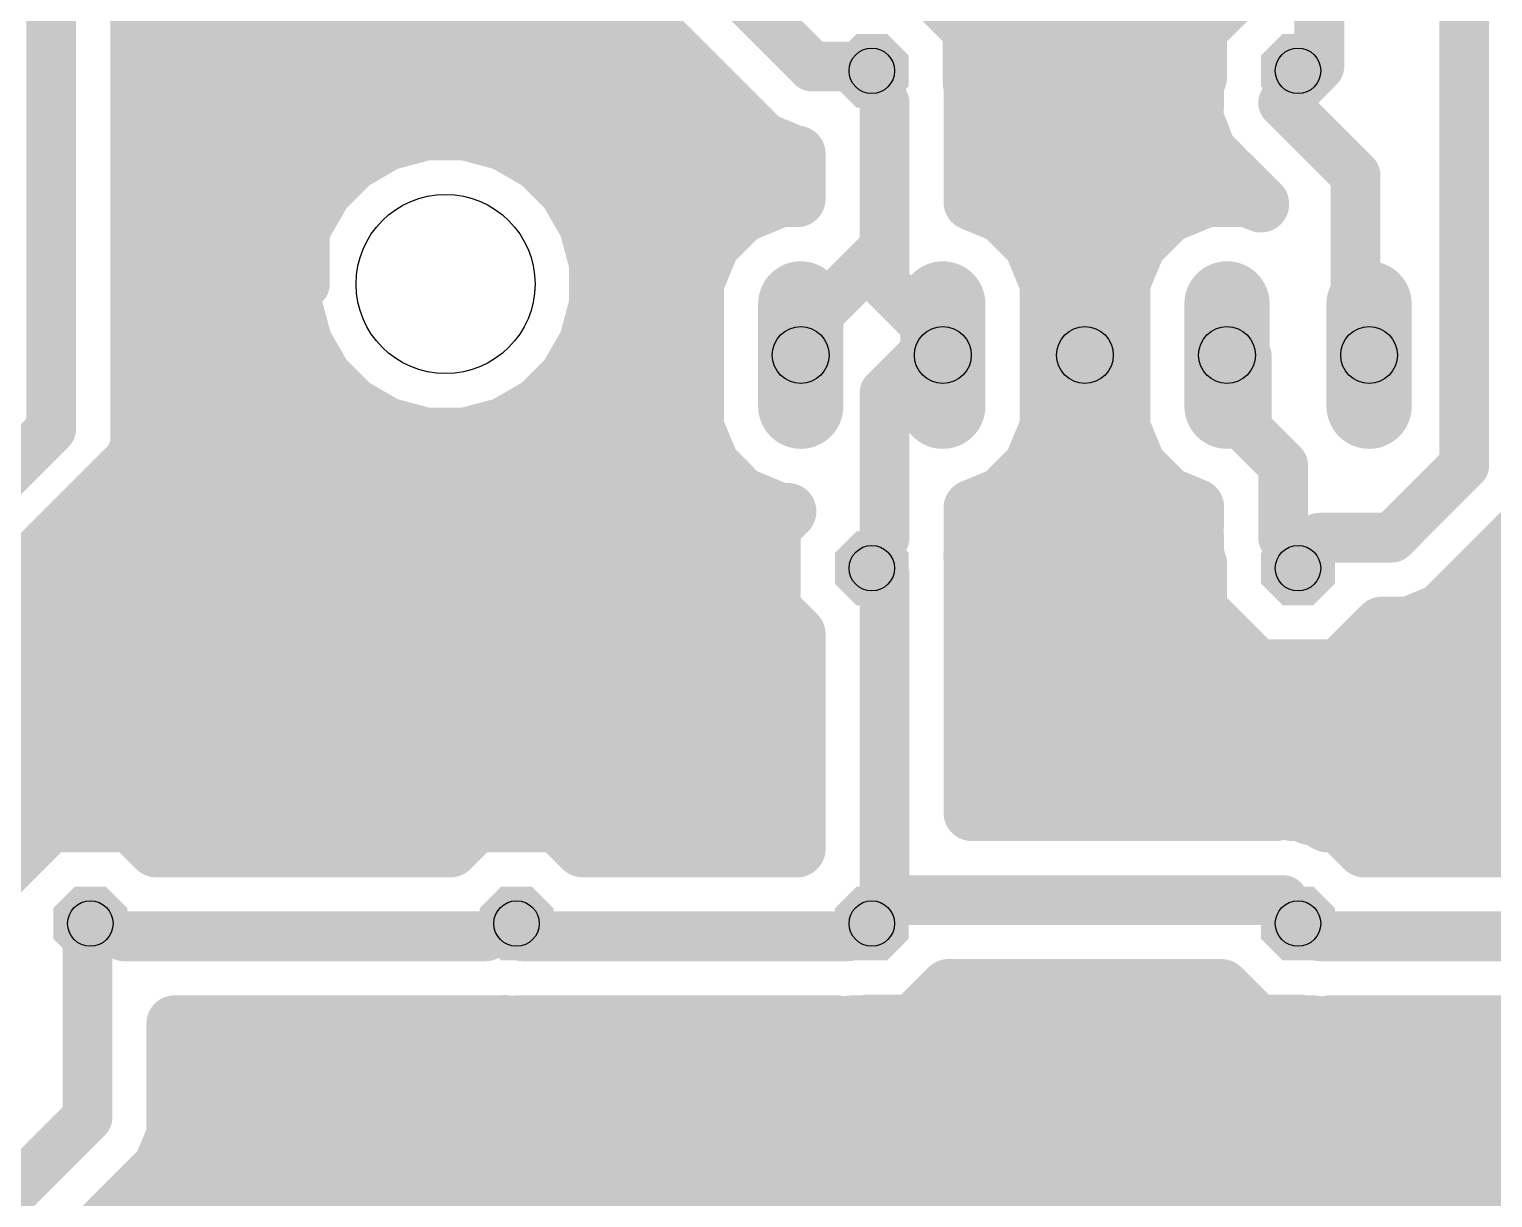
# Model space of a CAD drawing. Extents: x 0 to 108, y 0 to 85.
# Drawn here: x 61.14 to 87.3, y 48.44 to 69.32 of the extents above; entities that cross this region are included whole.
import ezdxf

# ---------------------------------------------------------------- set-up
doc = ezdxf.new("R2010")
doc.units = 0
for name, color, linetype in [('16', 174, 'CONTINUOUS'), ('17', 94, 'CONTINUOUS'), ('20', 178, 'CONTINUOUS'), ('44', 250, 'CONTINUOUS')]:
    doc.layers.add(name, color=color, linetype=linetype)

# ---------------------------------------------------------------- blocks, each defined once
blk = doc.blocks.new('OCTAGONP')
at = {"const_width": 0.5}
blk.add_lwpolyline([(-0.25, -0.1036), (-0.25, 0.1036), (-0.1036, 0.25), (0.1036, 0.25), (0.25, 0.1036), (0.25, -0.1036), (0.1036, -0.25), (-0.1036, -0.25), (-0.25, -0.1036), (-0.25, 0.1036)], dxfattribs=at)
blk = doc.blocks.new('LONGP120')
at = {"const_width": 1}
blk.add_lwpolyline([(-0.6, 0), (0.6, 0)], dxfattribs=at)
at = {"const_width": 0.5}
for points in [[(-0.6, 0.25, 1), (-0.6, -0.25)], [(0.6, -0.25, 1), (0.6, 0.25)]]:
    blk.add_lwpolyline(points, format="xyb", dxfattribs=at)

msp = doc.modelspace()

# ---------------------------------------------------------------- linework, layer by layer
at = {"layer": '16'}
for points, const_width in [([(66.0654, 73.1901), (66.0654, 64.77)], 0.889), ([(84.201, 73.1901), (84.201, 68.6562)], 0.889), ([(86.7918, 73.1901), (86.7918, 61.5315)], 0.889), ([(75.1332, 68.6562), (71.8947, 71.8947)], 0.889), ([(70.5704, 71.0098), (73.8089, 67.7713)], 1.016), ([(80.3148, 70.5993), (80.3148, 64.1223)], 0.889), ([(63.0936, 61.8685), (63.0936, 70.2623)], 1.016), ([(77.978, 69.3165), (76.9365, 70.358)], 1.016), ([(61.5315, 62.1792), (61.5315, 69.9516)], 0.889), ([(82.6389, 69.9134), (82.042, 69.3165)], 1.016), ([(63.0936, 69.088), (72.4923, 69.088)], 1.016), ([(77.978, 68.3499), (77.978, 69.3165)], 1.016), ([(77.978, 69.088), (82.042, 69.088)], 1.016), ([(82.042, 69.3165), (82.042, 68.4639)], 1.016), ([(75.7809, 68.6562), (75.1332, 68.6562)], 0.889), ([(75.7809, 68.6562), (76.2, 68.58)], 0.889), ([(84.201, 68.6562), (83.82, 68.58)], 0.889), ([(76.4286, 68.0085), (76.2, 68.58)], 0.889), ([(77.9907, 68.3192), (77.978, 68.3499)], 1.016), ([(77.9907, 68.3093), (77.9907, 68.3192)], 1.016), ([(77.9944, 68.3002), (77.9907, 68.3093)], 1.016), ([(77.9907, 67.9989), (77.9944, 68.3002)], 1.016), ([(82.0048, 68.352), (81.9912, 68.3192)], 1.016), ([(81.9912, 68.3192), (81.9912, 68.0428)], 1.016), ([(82.0064, 68.3875), (82.0048, 68.352)], 1.016), ([(82.042, 68.4639), (82.0064, 68.3875)], 1.016), ([(83.5533, 68.0085), (83.82, 68.58)], 0.889), ([(63.0936, 68.072), (73.5083, 68.072)], 1.016), ([(77.9916, 68.072), (81.9912, 68.072)], 1.016), ([(81.9912, 68.0428), (81.9791, 67.7667)], 1.016), ([(76.4286, 65.4177), (76.4286, 68.0085)], 0.889), ([(77.9907, 66.2332), (77.9907, 67.9989)], 1.016), ([(83.5533, 68.0085), (84.8487, 66.7131)], 0.889), ([(73.8089, 67.7713), (74.2483, 67.3319)], 1.016), ([(81.9791, 67.7667), (81.9912, 67.7333)], 1.016), ([(81.9912, 67.7333), (81.9912, 67.6978)], 1.016), ([(81.9912, 67.6978), (82.097, 67.4424)], 1.016), ([(67.531, 67.3024), (66.9114, 66.9446)], 1.016), ([(68.2222, 67.4876), (67.531, 67.3024)], 1.016), ([(68.9378, 67.4876), (68.2222, 67.4876)], 1.016), ([(69.629, 67.3024), (68.9378, 67.4876)], 1.016), ([(70.2486, 66.9446), (69.629, 67.3024)], 1.016), ([(74.2483, 67.3319), (74.8225, 67.0941)], 1.016), ([(82.097, 67.4424), (82.1914, 67.1826)], 1.016), ([(63.0936, 67.056), (67.1043, 67.056)], 1.016), ([(70.0557, 67.056), (74.8665, 67.056)], 1.016), ([(74.8225, 67.0941), (74.8665, 67.0941)], 1.016), ([(74.8665, 67.0941), (74.8665, 66.294)], 1.016), ([(77.9907, 67.056), (82.2967, 67.056)], 1.016), ([(82.1914, 67.1826), (82.2154, 67.1565)], 1.016), ([(82.2154, 67.1565), (82.229, 67.1236)], 1.016), ([(82.229, 67.1236), (82.4245, 66.9282)], 1.016), ([(66.9114, 66.9446), (66.4054, 66.4386)], 1.016), ([(70.7546, 66.4386), (70.2486, 66.9446)], 1.016), ([(82.4245, 66.9282), (82.6111, 66.7244)], 1.016), ([(82.6111, 66.7244), (82.6433, 66.7093)], 1.016), ([(82.6433, 66.7093), (83.154, 66.1987)], 1.016), ([(84.8487, 66.7131), (84.8487, 64.1223)], 0.889), ([(66.4054, 66.4386), (66.0476, 65.819)], 1.016), ([(71.1124, 65.819), (70.7546, 66.4386)], 1.016), ([(74.5561, 66.294), (73.8653, 66.0078)], 1.016), ([(74.8665, 66.294), (74.5561, 66.294)], 1.016), ([(78.5347, 66.0078), (77.9907, 66.2332)], 1.016), ([(82.1761, 66.294), (81.4853, 66.0078)], 1.016), ([(82.9239, 66.294), (82.1761, 66.294)], 1.016), ([(83.154, 66.1987), (82.9239, 66.294)], 1.016), ([(63.0936, 66.04), (66.1752, 66.04)], 1.016), ([(70.9848, 66.04), (73.9429, 66.04)], 1.016), ([(73.8653, 66.0078), (73.3366, 65.4791)], 1.016), ([(78.4571, 66.04), (81.5629, 66.04)], 1.016), ([(79.0634, 65.4791), (78.5347, 66.0078)], 1.016), ([(81.4853, 66.0078), (80.9566, 65.4791)], 1.016), ([(66.0476, 65.819), (65.8624, 65.1278)], 1.016), ([(71.2976, 65.1278), (71.1124, 65.819)], 1.016), ([(73.3366, 65.4791), (73.0504, 64.7883)], 1.016), ([(79.3496, 64.7883), (79.0634, 65.4791)], 1.016), ([(80.9566, 65.4791), (80.6704, 64.7883)], 1.016), ([(76.4286, 65.4177), (75.1332, 64.1223)], 0.889), ([(76.4286, 64.77), (76.4286, 65.4177)], 0.889), ([(63.0936, 65.024), (65.8624, 65.024)], 1.016), ([(65.8624, 65.1278), (65.8624, 64.4122)], 1.016), ([(71.2976, 64.4122), (71.2976, 65.1278)], 1.016), ([(71.2976, 65.024), (73.148, 65.024)], 1.016), ([(79.252, 65.024), (80.768, 65.024)], 1.016), ([(66.0654, 64.77), (60.2361, 58.9407)], 0.889), ([(73.0504, 64.7883), (73.0504, 62.2117)], 1.016), ([(77.0763, 64.1223), (76.4286, 64.77)], 0.889), ([(79.3496, 62.2117), (79.3496, 64.7883)], 1.016), ([(80.6704, 64.7883), (80.6704, 62.2117)], 1.016), ([(65.8624, 64.4122), (66.0476, 63.721)], 1.016), ([(71.1124, 63.721), (71.2976, 64.4122)], 1.016), ([(63.0936, 64.008), (65.9707, 64.008)], 1.016), ([(71.1893, 64.008), (73.0504, 64.008)], 1.016), ([(75.1332, 64.1223), (74.93, 63.5)], 0.889), ([(77.0763, 64.1223), (77.47, 63.5)], 0.889), ([(79.3496, 64.008), (80.6704, 64.008)], 1.016), ([(80.3148, 64.1223), (80.01, 63.5)], 0.889), ([(84.8487, 64.1223), (85.09, 63.5)], 0.889), ([(66.0476, 63.721), (66.4054, 63.1014)], 1.016), ([(70.7546, 63.1014), (71.1124, 63.721)], 1.016), ([(77.0763, 63.4746), (76.4286, 62.8269)], 0.889), ([(77.0763, 63.4746), (77.47, 63.5)], 0.889), ([(82.9056, 63.4746), (82.55, 63.5)], 0.889), ([(82.9056, 63.4746), (82.9056, 62.1792)], 0.889), ([(66.4054, 63.1014), (66.9114, 62.5954)], 1.016), ([(70.2486, 62.5954), (70.7546, 63.1014)], 1.016), ([(63.0936, 62.992), (66.5147, 62.992)], 1.016), ([(70.6453, 62.992), (73.0504, 62.992)], 1.016), ([(79.3496, 62.992), (80.6704, 62.992)], 1.016), ([(66.9114, 62.5954), (67.531, 62.2376)], 1.016), ([(69.629, 62.2376), (70.2486, 62.5954)], 1.016), ([(76.4286, 62.8269), (76.4286, 60.2361)], 0.889), ([(57.6453, 58.293), (61.5315, 62.1792)], 0.889), ([(67.531, 62.2376), (68.2222, 62.0524)], 1.016), ([(68.2222, 62.0524), (68.9378, 62.0524)], 1.016), ([(68.9378, 62.0524), (69.629, 62.2376)], 1.016), ([(73.0504, 62.2117), (73.3366, 61.5209)], 1.016), ([(79.0634, 61.5209), (79.3496, 62.2117)], 1.016), ([(80.6704, 62.2117), (80.9566, 61.5209)], 1.016), ([(82.9056, 62.1792), (83.5533, 61.5315)], 0.889), ([(62.8558, 61.2943), (63.0936, 61.8685)], 1.016), ([(63.0936, 61.976), (73.148, 61.976)], 1.016), ([(79.252, 61.976), (80.768, 61.976)], 1.016), ([(73.3366, 61.5209), (73.8653, 60.9922)], 1.016), ([(78.5347, 60.9922), (79.0634, 61.5209)], 1.016), ([(80.9566, 61.5209), (81.4853, 60.9922)], 1.016), ([(59.2074, 57.646), (62.8558, 61.2943)], 1.016), ([(83.5533, 61.5315), (83.5533, 60.2361)], 0.889), ([(86.7918, 61.5315), (85.4964, 60.2361)], 0.889), ([(73.8653, 60.9922), (74.5561, 60.706)], 1.016), ([(77.9907, 60.7668), (78.5347, 60.9922)], 1.016), ([(81.4853, 60.9922), (81.9912, 60.7826)], 1.016), ([(62.5214, 60.96), (73.9429, 60.96)], 1.016), ([(77.9907, 60.5438), (77.9907, 60.7668)], 1.016), ([(78.4571, 60.96), (81.5629, 60.96)], 1.016), ([(81.9912, 60.7826), (81.9912, 60.4971)], 1.016), ([(74.7015, 60.706), (74.422, 60.4265)], 1.016), ([(74.5561, 60.706), (74.7015, 60.706)], 1.016), ([(77.9918, 60.541), (77.9907, 60.5438)], 1.016), ([(77.9907, 60.2332), (77.9918, 60.541)], 1.016), ([(81.9912, 60.4971), (81.975, 60.4501)], 1.016), ([(81.975, 60.4501), (81.9912, 60.188)], 1.016), ([(87.6767, 60.2072), (88.1161, 60.6466)], 1.016), ([(74.422, 60.4265), (74.422, 58.9535)], 1.016), ([(77.9907, 59.9254), (77.9907, 60.2332)], 1.016), ([(81.9912, 60.188), (81.9912, 59.9254)], 1.016), ([(86.3813, 58.9118), (87.6767, 60.2072)], 1.016), ([(61.5054, 59.944), (74.422, 59.944)], 1.016), ([(76.4286, 60.2361), (76.2, 59.69)], 0.889), ([(77.9907, 59.944), (81.9912, 59.944)], 1.016), ([(83.5533, 60.2361), (83.82, 59.69)], 0.889), ([(84.201, 60.2361), (83.82, 59.69)], 0.889), ([(85.4964, 60.2361), (84.201, 60.2361)], 0.889), ([(87.4134, 59.944), (94.4626, 59.944)], 1.016), ([(77.9859, 59.9108), (77.9895, 59.9195)], 1.016), ([(77.9907, 59.8991), (77.9859, 59.9108)], 1.016), ([(77.9895, 59.9226), (77.9907, 59.9254)], 1.016), ([(77.9895, 59.9195), (77.9895, 59.9226)], 1.016), ([(77.9907, 59.8784), (77.9907, 59.8991)], 1.016), ([(77.9981, 59.8591), (77.9907, 59.8784)], 1.016), ([(77.9907, 59.5685), (77.9981, 59.8591)], 1.016), ([(81.9912, 59.9254), (82.0102, 59.8794)], 1.016), ([(82.0102, 59.8794), (82.0133, 59.8298)], 1.016), ([(82.0133, 59.8298), (82.042, 59.771)], 1.016), ([(82.042, 59.771), (82.042, 58.9535)], 1.016), ([(76.4286, 59.5884), (76.2, 59.69)], 0.889), ([(76.4286, 59.5884), (76.4286, 53.7591)], 0.889), ([(77.9907, 55.3212), (77.9907, 59.5685)], 1.016), ([(60.4894, 58.928), (74.4475, 58.928)], 1.016), ([(74.422, 58.9535), (74.8665, 58.509)], 1.016), ([(77.9907, 58.928), (82.0675, 58.928)], 1.016), ([(82.042, 58.9535), (83.0835, 57.912)], 1.016), ([(85.8071, 58.674), (86.3813, 58.9118)], 1.016), ([(86.3974, 58.928), (94.4626, 58.928)], 1.016), ([(84.5565, 57.912), (85.3185, 58.674)], 1.016), ([(85.3185, 58.674), (85.8071, 58.674)], 1.016), ([(74.8665, 58.509), (74.8665, 54.6735)], 1.016), ([(59.4734, 57.912), (74.8665, 57.912)], 1.016), ([(77.9907, 57.912), (83.0835, 57.912)], 1.016), ([(83.0835, 57.912), (84.5565, 57.912)], 1.016), ([(84.5565, 57.912), (94.4626, 57.912)], 1.016), ([(59.2074, 56.896), (74.8665, 56.896)], 1.016), ([(77.9907, 56.896), (94.4626, 56.896)], 1.016), ([(59.2074, 55.88), (74.8665, 55.88)], 1.016), ([(77.9907, 55.88), (94.8804, 55.88)], 1.016), ([(83.417, 55.3212), (77.9907, 55.3212)], 1.016), ([(83.5888, 55.3514), (83.417, 55.3212)], 1.016), ([(83.7248, 55.3212), (83.5888, 55.3514)], 1.016), ([(83.864, 55.3212), (83.7248, 55.3212)], 1.016), ([(84.0252, 55.2544), (83.864, 55.3212)], 1.016), ([(84.1955, 55.2166), (84.0252, 55.2544)], 1.016), ([(61.4935, 55.118), (60.452, 54.0765)], 1.016), ([(62.9665, 55.118), (61.4935, 55.118)], 1.016), ([(63.411, 54.6735), (62.9665, 55.118)], 1.016), ([(69.1135, 55.118), (68.669, 54.6735)], 1.016), ([(70.5865, 55.118), (69.1135, 55.118)], 1.016), ([(71.031, 54.6735), (70.5865, 55.118)], 1.016), ([(84.3095, 55.1367), (84.1955, 55.2166)], 1.016), ([(84.3546, 55.118), (84.3095, 55.1367)], 1.016), ([(84.5565, 55.118), (84.3546, 55.118)], 1.016), ([(85.001, 54.6735), (84.5565, 55.118)], 1.016), ([(59.2074, 54.864), (61.2395, 54.864)], 1.016), ([(63.2205, 54.864), (68.8595, 54.864)], 1.016), ([(70.8405, 54.864), (74.8665, 54.864)], 1.016), ([(84.8105, 54.864), (90.4495, 54.864)], 1.016), ([(68.669, 54.6735), (63.411, 54.6735)], 1.016), ([(74.8665, 54.6735), (71.031, 54.6735)], 1.016), ([(90.259, 54.6735), (85.001, 54.6735)], 1.016), ([(76.4286, 53.7591), (76.2, 53.34)], 0.889), ([(83.5533, 53.7591), (76.4286, 53.7591)], 0.889), ([(83.5533, 53.7591), (83.82, 53.34)], 0.889), ([(62.1792, 53.1114), (62.23, 53.34)], 0.889), ([(62.8269, 53.1114), (62.23, 53.34)], 0.889), ([(69.3039, 53.1114), (69.85, 53.34)], 0.889), ([(69.9516, 53.1114), (69.85, 53.34)], 0.889), ([(75.7809, 53.1114), (76.2, 53.34)], 0.889), ([(84.201, 53.1114), (83.82, 53.34)], 0.889), ([(62.1792, 49.8729), (62.1792, 53.1114)], 0.889), ([(69.3039, 53.1114), (62.8269, 53.1114)], 0.889), ([(69.9516, 53.1114), (75.7809, 53.1114)], 0.889), ([(91.3257, 53.1114), (84.201, 53.1114)], 0.889), ([(76.9365, 51.562), (77.5715, 52.197)], 1.016), ([(77.5715, 52.197), (82.4485, 52.197)], 1.016), ([(82.4485, 52.197), (83.0835, 51.562)], 1.016), ([(77.1905, 51.816), (82.8295, 51.816)], 1.016), ([(69.6205, 51.5505), (69.6292, 51.5541)], 1.016), ([(69.6292, 51.5541), (69.6409, 51.5493)], 1.016), ([(76.0916, 51.5493), (76.1223, 51.562)], 1.016), ([(76.1223, 51.562), (76.9365, 51.562)], 1.016), ([(83.0835, 51.562), (83.8596, 51.562)], 1.016), ([(83.8596, 51.562), (83.8903, 51.5493)], 1.016), ([(63.7413, 49.5622), (63.7413, 51.5493)], 1.016), ([(63.7413, 51.5493), (68.9962, 51.5493)], 1.016), ([(68.9962, 51.5493), (68.999, 51.5481)], 1.016), ([(68.999, 51.5481), (69.3068, 51.5493)], 1.016), ([(69.3068, 51.5493), (69.6146, 51.5493)], 1.016), ([(69.6146, 51.5493), (69.6174, 51.5505)], 1.016), ([(69.6174, 51.5505), (69.6205, 51.5505)], 1.016), ([(69.6409, 51.5493), (69.6616, 51.5493)], 1.016), ([(69.6616, 51.5493), (69.6808, 51.5419)], 1.016), ([(69.6808, 51.5419), (69.9715, 51.5493)], 1.016), ([(69.9715, 51.5493), (75.5559, 51.5493)], 1.016), ([(75.5559, 51.5493), (75.6382, 51.5251)], 1.016), ([(75.6382, 51.5251), (75.8643, 51.5493)], 1.016), ([(75.8643, 51.5493), (76.0916, 51.5493)], 1.016), ([(83.8903, 51.5493), (84.0854, 51.5493)], 1.016), ([(84.0854, 51.5493), (84.2784, 51.5206)], 1.016), ([(84.2784, 51.5206), (84.3933, 51.5493)], 1.016), ([(84.3933, 51.5493), (91.2703, 51.5493)], 1.016), ([(63.7413, 50.8), (92.0757, 50.8)], 1.016), ([(53.7591, 41.4528), (62.1792, 49.8729)], 0.889), ([(63.7413, 49.784), (93.0021, 49.784)], 1.016), ([(63.5035, 48.988), (63.7413, 49.5622)], 1.016), ([(62.0134, 47.498), (63.5035, 48.988)], 1.016), ([(63.2834, 48.768), (93.0021, 48.768)], 1.016)]:
    msp.add_lwpolyline(points, dxfattribs=dict(at, const_width=const_width))
for points, const_width in [([(63.0936, 69.342, 1), (63.0936, 68.834)], 0.508), ([(72.4923, 68.834, 1), (72.4923, 69.342)], 0.508), ([(78.232, 69.3165, 1), (77.724, 69.3165)], 0.508), ([(77.978, 69.342, 1), (77.978, 68.834)], 0.508), ([(77.7984, 69.1369, 1), (78.1576, 69.4961)], 0.508), ([(82.296, 69.3165, 1), (81.788, 69.3165)], 0.508), ([(81.8624, 69.4961, 1), (82.2216, 69.1369)], 0.508), ([(82.042, 68.834, 1), (82.042, 69.342)], 0.508), ([(75.1332, 68.8785, 1), (75.1332, 68.4339)], 0.4445), ([(75.8207, 68.8749, 1), (75.7411, 68.4375)], 0.4445), ([(75.7809, 68.4339, 1), (75.7809, 68.8785)], 0.4445), ([(84.2446, 68.4383, 1), (84.1574, 68.8741)], 0.4445), ([(74.976, 68.499, 1), (75.2904, 68.8134)], 0.4445), ([(76.4064, 68.6625, 1), (75.9936, 68.4975)], 0.4445), ([(76.1602, 68.3613, 1), (76.2398, 68.7987)], 0.4445), ([(78.2127, 68.4471, 1), (77.7433, 68.2527)], 0.508), ([(78.2447, 68.3192, 1), (77.7367, 68.3192)], 0.508), ([(78.2265, 68.4037, 1), (77.7549, 68.215)], 0.508), ([(78.2483, 68.2971, 1), (77.7404, 68.3032)], 0.508), ([(82.2452, 68.3192, 1), (81.7372, 68.3192)], 0.508), ([(82.2601, 68.3764, 1), (81.7526, 68.3987)], 0.508), ([(82.2395, 68.2548, 1), (81.7701, 68.4492)], 0.508), ([(82.2722, 68.3565, 1), (81.8118, 68.5713)], 0.508), ([(83.7764, 68.7979, 1), (83.8636, 68.3621)], 0.4445), ([(84.0214, 68.486, 1), (83.6186, 68.674)], 0.4445), ([(83.9788, 68.6562, 1), (84.4233, 68.6562)], 0.4445), ([(63.0936, 68.326, 1), (63.0936, 67.818)], 0.508), ([(73.5083, 67.818, 1), (73.5083, 68.326)], 0.508), ([(77.724, 68.3499, 1), (78.232, 68.3499)], 0.508), ([(77.7367, 68.3093, 1), (78.2447, 68.3093)], 0.508), ([(77.9916, 68.326, 1), (77.9916, 67.818)], 0.508), ([(77.756, 68.222, 1), (78.2254, 68.4164)], 0.508), ([(77.7585, 68.2058, 1), (78.2302, 68.3945)], 0.508), ([(81.7565, 68.4164, 1), (82.2259, 68.222)], 0.508), ([(82.245, 68.0316, 1), (81.7374, 68.054)], 0.508), ([(81.751, 68.3632, 1), (82.2585, 68.3409)], 0.508), ([(81.7762, 68.4949, 1), (82.2365, 68.2801)], 0.508), ([(81.788, 68.4639, 1), (82.296, 68.4639)], 0.508), ([(81.9912, 67.818, 1), (81.9912, 68.326)], 0.508), ([(76.6509, 68.0085, 1), (76.2064, 68.0085)], 0.4445), ([(76.2222, 67.926, 1), (76.635, 68.091)], 0.4445), ([(78.2447, 67.9989, 1), (77.7367, 67.9989)], 0.508), ([(81.7372, 68.0428, 1), (82.2452, 68.0428)], 0.508), ([(83.7105, 68.1657, 1), (83.3961, 67.8513)], 0.4445), ([(83.3519, 68.1025, 1), (83.7547, 67.9145)], 0.4445), ([(73.9885, 67.9509, 1), (73.6293, 67.5917)], 0.508), ([(73.6293, 67.5917, 1), (73.9885, 67.9509)], 0.508), ([(77.7367, 68.002, 1), (78.2447, 67.9958)], 0.508), ([(82.2178, 67.8535, 1), (81.7404, 67.6799)], 0.508), ([(81.7253, 67.7778, 1), (82.2328, 67.7555)], 0.508), ([(82.2452, 67.7333, 1), (81.7372, 67.7333)], 0.508), ([(82.2259, 67.795, 1), (81.7565, 67.6006)], 0.508), ([(81.7525, 67.6465, 1), (82.2299, 67.8201)], 0.508), ([(67.4653, 67.5477, 1), (67.5968, 67.0571)], 0.508), ([(67.658, 67.0824, 1), (67.404, 67.5224)], 0.508), ([(68.2222, 67.7416, 1), (68.2222, 67.2336)], 0.508), ([(68.288, 67.2423, 1), (68.1565, 67.7329)], 0.508), ([(69.0035, 67.7329, 1), (68.872, 67.2423)], 0.508), ([(68.9378, 67.2336, 1), (68.9378, 67.7416)], 0.508), ([(69.756, 67.5224, 1), (69.502, 67.0824)], 0.508), ([(69.5632, 67.0571, 1), (69.6947, 67.5477)], 0.508), ([(74.3455, 67.5666, 1), (74.1511, 67.0973)], 0.508), ([(74.0687, 67.1523, 1), (74.4279, 67.5115)], 0.508), ([(81.7372, 67.6978, 1), (82.2452, 67.6978)], 0.508), ([(82.3357, 67.5292, 1), (81.8583, 67.3556)], 0.508), ([(81.8623, 67.3452, 1), (82.3316, 67.5396)], 0.508), ([(63.0936, 67.31, 1), (63.0936, 66.802)], 0.508), ([(67.1043, 66.802, 1), (67.1043, 67.31)], 0.508), ([(70.0557, 67.31, 1), (70.0557, 66.802)], 0.508), ([(74.8225, 67.3481, 1), (74.8225, 66.8401)], 0.508), ([(75.1205, 67.0941, 1), (74.6125, 67.0941)], 0.508), ([(74.7253, 66.8594, 1), (74.9197, 67.3288)], 0.508), ([(74.8665, 66.8401, 1), (74.8665, 67.3481)], 0.508), ([(74.8665, 66.802, 1), (74.8665, 67.31)], 0.508), ([(77.9907, 67.31, 1), (77.9907, 66.802)], 0.508), ([(82.3787, 67.3542, 1), (82.0041, 67.0111)], 0.508), ([(81.9527, 67.0958, 1), (82.4301, 67.2694)], 0.508), ([(82.4501, 67.2536, 1), (81.9808, 67.0593)], 0.508), ([(82.4086, 67.3032, 1), (82.0494, 66.944)], 0.508), ([(82.0281, 66.9849, 1), (82.4027, 67.328)], 0.508), ([(82.2967, 66.802, 1), (82.2967, 67.31)], 0.508), ([(66.7844, 67.1646, 1), (67.0384, 66.7246)], 0.508), ([(67.091, 66.765, 1), (66.7317, 67.1242)], 0.508), ([(70.4282, 67.1242, 1), (70.069, 66.765)], 0.508), ([(70.1216, 66.7246, 1), (70.3756, 67.1646)], 0.508), ([(81.9943, 67.0265, 1), (82.4637, 67.2208)], 0.508), ([(82.6118, 67.0998, 1), (82.2371, 66.7567)], 0.508), ([(82.2448, 66.7486, 1), (82.6041, 67.1078)], 0.508), ([(82.7185, 66.9545, 1), (82.5037, 66.4942)], 0.508), ([(82.8229, 66.8889, 1), (82.4637, 66.5297)], 0.508), ([(82.4238, 66.5528, 1), (82.7985, 66.8959)], 0.508), ([(82.5359, 66.4792, 1), (82.7507, 66.9395)], 0.508), ([(85.071, 66.7131, 1), (84.6265, 66.7131)], 0.4445), ([(84.6915, 66.5559, 1), (85.0059, 66.8703)], 0.4445), ([(66.2258, 66.6182, 1), (66.585, 66.259)], 0.508), ([(66.6253, 66.3116, 1), (66.1854, 66.5656)], 0.508), ([(70.9746, 66.5656, 1), (70.5346, 66.3116)], 0.508), ([(70.575, 66.259, 1), (70.9342, 66.6182)], 0.508), ([(74.5561, 66.548, 1), (74.5561, 66.04)], 0.508), ([(74.6533, 66.0593, 1), (74.4589, 66.5287)], 0.508), ([(74.8665, 66.04, 1), (74.8665, 66.548)], 0.508), ([(78.0879, 66.4678, 1), (77.8935, 65.9985)], 0.508), ([(82.1761, 66.548, 1), (82.1761, 66.04)], 0.508), ([(82.2733, 66.0593, 1), (82.0789, 66.5287)], 0.508), ([(83.0211, 66.5287, 1), (82.8267, 66.0593)], 0.508), ([(82.9239, 66.04, 1), (82.9239, 66.548)], 0.508), ([(63.0936, 66.294, 1), (63.0936, 65.786)], 0.508), ([(66.1752, 65.786, 1), (66.1752, 66.294)], 0.508), ([(70.9848, 66.294, 1), (70.9848, 65.786)], 0.508), ([(73.7681, 66.2425, 1), (73.9625, 65.7732)], 0.508), ([(74.0449, 65.8282, 1), (73.6857, 66.1874)], 0.508), ([(73.9429, 65.786, 1), (73.9429, 66.294)], 0.508), ([(74.6125, 66.294, 1), (75.1205, 66.294)], 0.508), ([(77.7367, 66.2332, 1), (78.2447, 66.2332)], 0.508), ([(78.4571, 66.294, 1), (78.4571, 65.786)], 0.508), ([(78.7143, 66.1874, 1), (78.3551, 65.8282)], 0.508), ([(78.4375, 65.7732, 1), (78.6319, 66.2425)], 0.508), ([(81.3881, 66.2425, 1), (81.5825, 65.7732)], 0.508), ([(81.6649, 65.8282, 1), (81.3057, 66.1874)], 0.508), ([(81.5629, 65.786, 1), (81.5629, 66.294)], 0.508), ([(82.9744, 66.0191, 1), (83.3336, 66.3783)], 0.508), ([(83.0568, 65.964, 1), (83.2512, 66.4333)], 0.508), ([(65.8276, 65.946, 1), (66.2676, 65.692)], 0.508), ([(66.2929, 65.7532, 1), (65.8023, 65.8847)], 0.508), ([(71.3577, 65.8847, 1), (70.8671, 65.7532)], 0.508), ([(70.8924, 65.692, 1), (71.3324, 65.946)], 0.508), ([(73.5712, 65.3819, 1), (73.1019, 65.5763)], 0.508), ([(79.2981, 65.5763, 1), (78.8288, 65.3819)], 0.508), ([(81.1912, 65.3819, 1), (80.7219, 65.5763)], 0.508), ([(73.1569, 65.6587, 1), (73.5162, 65.2995)], 0.508), ([(76.6509, 65.4177, 1), (76.2064, 65.4177)], 0.4445), ([(76.5858, 65.2605, 1), (76.2714, 65.5749)], 0.4445), ([(78.8838, 65.2995, 1), (79.243, 65.6587)], 0.508), ([(80.7769, 65.6587, 1), (81.1362, 65.2995)], 0.508), ([(63.0936, 65.278, 1), (63.0936, 64.77)], 0.508), ([(66.1164, 65.1278, 1), (65.6084, 65.1278)], 0.508), ([(65.6171, 65.1935, 1), (66.1077, 65.062)], 0.508), ([(65.8624, 64.77, 1), (65.8624, 65.278)], 0.508), ([(71.5516, 65.1278, 1), (71.0436, 65.1278)], 0.508), ([(71.2976, 65.278, 1), (71.2976, 64.77)], 0.508), ([(71.0523, 65.062, 1), (71.5429, 65.1935)], 0.508), ([(73.148, 64.77, 1), (73.148, 65.278)], 0.508), ([(76.2064, 65.4177, 1), (76.6509, 65.4177)], 0.4445), ([(79.252, 65.278, 1), (79.252, 64.77)], 0.508), ([(80.768, 64.77, 1), (80.768, 65.278)], 0.508), ([(66.2226, 64.6128, 1), (65.9082, 64.9272)], 0.4445), ([(73.3044, 64.7883, 1), (72.7964, 64.7883)], 0.508), ([(76.5858, 64.9272, 1), (76.2714, 64.6128)], 0.4445), ([(79.6036, 64.7883, 1), (79.0956, 64.7883)], 0.508), ([(80.9244, 64.7883, 1), (80.4164, 64.7883)], 0.508), ([(66.1077, 64.478, 1), (65.6171, 64.3465)], 0.508), ([(65.8431, 64.77, 1), (66.2876, 64.77)], 0.4445), ([(71.5429, 64.3465, 1), (71.0523, 64.478)], 0.508), ([(72.8157, 64.8855, 1), (73.2851, 64.6911)], 0.508), ([(76.2064, 64.77, 1), (76.6509, 64.77)], 0.4445), ([(79.1149, 64.6911, 1), (79.5843, 64.8855)], 0.508), ([(80.4357, 64.8855, 1), (80.9051, 64.6911)], 0.508), ([(65.6084, 64.4122, 1), (66.1164, 64.4122)], 0.508), ([(71.0436, 64.4122, 1), (71.5516, 64.4122)], 0.508), ([(63.0936, 64.262, 1), (63.0936, 63.754)], 0.508), ([(65.9707, 63.754, 1), (65.9707, 64.262)], 0.508), ([(71.1893, 64.262, 1), (71.1893, 63.754)], 0.508), ([(73.0504, 63.754, 1), (73.0504, 64.262)], 0.508), ([(74.976, 64.2795, 1), (75.2904, 63.9651)], 0.4445), ([(75.3445, 64.0533, 1), (74.9219, 64.1913)], 0.4445), ([(77.2641, 64.2411, 1), (76.8885, 64.0035)], 0.4445), ([(76.9191, 63.9651, 1), (77.2335, 64.2795)], 0.4445), ([(79.3496, 64.262, 1), (79.3496, 63.754)], 0.508), ([(80.5144, 64.0245, 1), (80.1152, 64.2201)], 0.4445), ([(80.6704, 63.754, 1), (80.6704, 64.262)], 0.508), ([(85.0559, 64.2026, 1), (84.6415, 64.042)], 0.4445), ([(66.2676, 63.848, 1), (65.8276, 63.594)], 0.508), ([(71.3324, 63.594, 1), (70.8924, 63.848)], 0.508), ([(80.0926, 64.1223, 1), (80.5371, 64.1223)], 0.4445), ([(84.6265, 64.1223, 1), (85.071, 64.1223)], 0.4445), ([(65.8023, 63.6553, 1), (66.2929, 63.7868)], 0.508), ([(70.8671, 63.7868, 1), (71.3577, 63.6553)], 0.508), ([(77.062, 63.6964, 1), (77.0906, 63.2528)], 0.4445), ([(77.2335, 63.3174, 1), (76.9191, 63.6318)], 0.4445), ([(77.2822, 63.3812, 1), (77.6578, 63.6188)], 0.4445), ([(77.4843, 63.2782, 1), (77.4557, 63.7218)], 0.4445), ([(82.5658, 63.7217, 1), (82.5342, 63.2783)], 0.4445), ([(83.1279, 63.4746, 1), (82.6834, 63.4746)], 0.4445), ([(82.8898, 63.2529, 1), (82.9214, 63.6963)], 0.4445), ([(66.585, 63.281, 1), (66.2258, 62.9217)], 0.508), ([(70.9342, 62.9217, 1), (70.575, 63.281)], 0.508), ([(74.7187, 63.569, 1), (75.1413, 63.431)], 0.4445), ([(79.8104, 63.5978, 1), (80.2096, 63.4022)], 0.4445), ([(84.8828, 63.4197, 1), (85.2972, 63.5803)], 0.4445), ([(63.0936, 63.246, 1), (63.0936, 62.738)], 0.508), ([(66.1854, 62.9744, 1), (66.6253, 63.2284)], 0.508), ([(66.5147, 62.738, 1), (66.5147, 63.246)], 0.508), ([(70.6453, 63.246, 1), (70.6453, 62.738)], 0.508), ([(70.5346, 63.2284, 1), (70.9746, 62.9744)], 0.508), ([(73.0504, 62.738, 1), (73.0504, 63.246)], 0.508), ([(79.3496, 63.246, 1), (79.3496, 62.738)], 0.508), ([(80.6704, 62.738, 1), (80.6704, 63.246)], 0.508), ([(67.0384, 62.8153, 1), (66.7844, 62.3754)], 0.508), ([(70.3756, 62.3754, 1), (70.1216, 62.8153)], 0.508), ([(76.2714, 62.9841, 1), (76.5858, 62.6697)], 0.4445), ([(76.6509, 62.8269, 1), (76.2064, 62.8269)], 0.4445), ([(66.7317, 62.4158, 1), (67.091, 62.775)], 0.508), ([(70.069, 62.775, 1), (70.4282, 62.4158)], 0.508), ([(61.6887, 62.022, 1), (61.3743, 62.3364)], 0.4445), ([(67.5968, 62.4829, 1), (67.4653, 61.9923)], 0.508), ([(67.404, 62.0176, 1), (67.658, 62.4576)], 0.508), ([(68.2222, 62.3064, 1), (68.2222, 61.7984)], 0.508), ([(68.1565, 61.8071, 1), (68.288, 62.2977)], 0.508), ([(68.872, 62.2977, 1), (69.0035, 61.8071)], 0.508), ([(68.9378, 61.7984, 1), (68.9378, 62.3064)], 0.508), ([(69.502, 62.4576, 1), (69.756, 62.0176)], 0.508), ([(69.6947, 61.9923, 1), (69.5632, 62.4829)], 0.508), ([(73.2851, 62.3089, 1), (72.8157, 62.1145)], 0.508), ([(79.5843, 62.1145, 1), (79.1149, 62.3089)], 0.508), ([(80.9051, 62.3089, 1), (80.4357, 62.1145)], 0.508), ([(83.0628, 62.3364, 1), (82.7484, 62.022)], 0.4445), ([(61.3092, 62.1792, 1), (61.7538, 62.1792)], 0.4445), ([(63.0936, 62.23, 1), (63.0936, 61.722)], 0.508), ([(63.3283, 61.7713, 1), (62.8589, 61.9657)], 0.508), ([(72.7964, 62.2117, 1), (73.3044, 62.2117)], 0.508), ([(73.148, 61.722, 1), (73.148, 62.23)], 0.508), ([(79.252, 62.23, 1), (79.252, 61.722)], 0.508), ([(79.0956, 62.2117, 1), (79.6036, 62.2117)], 0.508), ([(80.4164, 62.2117, 1), (80.9244, 62.2117)], 0.508), ([(80.768, 61.722, 1), (80.768, 62.23)], 0.508), ([(82.6834, 62.1792, 1), (83.1279, 62.1792)], 0.4445), ([(62.8396, 61.8685, 1), (63.3476, 61.8685)], 0.508), ([(73.5162, 61.7005, 1), (73.1569, 61.3413)], 0.508), ([(79.243, 61.3413, 1), (78.8838, 61.7005)], 0.508), ([(81.1362, 61.7005, 1), (80.7769, 61.3413)], 0.508), ([(63.0354, 61.1147, 1), (62.6762, 61.4739)], 0.508), ([(73.1019, 61.4237, 1), (73.5712, 61.6181)], 0.508), ([(78.8288, 61.6181, 1), (79.2981, 61.4237)], 0.508), ([(80.7219, 61.4237, 1), (81.1912, 61.6181)], 0.508), ([(83.7756, 61.5315, 1), (83.3311, 61.5315)], 0.4445), ([(83.3961, 61.3743, 1), (83.7105, 61.6887)], 0.4445), ([(86.5696, 61.5315, 1), (87.0141, 61.5315)], 0.4445), ([(86.949, 61.3743, 1), (86.6346, 61.6887)], 0.4445), ([(62.6211, 61.3915, 1), (63.0904, 61.1971)], 0.508), ([(73.9625, 61.2268, 1), (73.7681, 60.7575)], 0.508), ([(78.6319, 60.7575, 1), (78.4375, 61.2268)], 0.508), ([(81.5825, 61.2268, 1), (81.3881, 60.7575)], 0.508), ([(62.5214, 61.214, 1), (62.5214, 60.706)], 0.508), ([(73.6857, 60.8125, 1), (74.0449, 61.1718)], 0.508), ([(73.9429, 60.706, 1), (73.9429, 61.214)], 0.508), ([(78.2447, 60.7668, 1), (77.7367, 60.7668)], 0.508), ([(77.8935, 61.0015, 1), (78.0879, 60.5322)], 0.508), ([(78.4571, 61.214, 1), (78.4571, 60.706)], 0.508), ([(78.3551, 61.1718, 1), (78.7143, 60.8125)], 0.508), ([(81.3057, 60.8125, 1), (81.6649, 61.1718)], 0.508), ([(81.5629, 60.706, 1), (81.5629, 61.214)], 0.508), ([(82.2452, 60.7826, 1), (81.7372, 60.7826)], 0.508), ([(81.894, 60.5479, 1), (82.0884, 61.0173)], 0.508), ([(74.5561, 60.96, 1), (74.5561, 60.452)], 0.508), ([(74.4589, 60.4713, 1), (74.6533, 60.9407)], 0.508), ([(74.8811, 60.5264, 1), (74.5219, 60.8856)], 0.508), ([(74.7015, 60.452, 1), (74.7015, 60.96)], 0.508), ([(78.2257, 60.6401, 1), (77.7557, 60.4474)], 0.508), ([(78.2458, 60.54, 1), (77.7379, 60.5419)], 0.508), ([(82.2286, 60.4657, 1), (81.7215, 60.4344)], 0.508), ([(82.2314, 60.4145, 1), (81.751, 60.5797)], 0.508), ([(74.676, 60.4265, 1), (74.168, 60.4265)], 0.508), ([(74.2424, 60.6061, 1), (74.6016, 60.2469)], 0.508), ([(77.7367, 60.5438, 1), (78.2447, 60.5438)], 0.508), ([(78.2447, 60.2332, 1), (77.7367, 60.2332)], 0.508), ([(77.7568, 60.4446, 1), (78.2269, 60.6373)], 0.508), ([(81.7348, 60.5326, 1), (82.2152, 60.3675)], 0.508), ([(81.7372, 60.4971, 1), (82.2452, 60.4971)], 0.508), ([(82.2452, 60.188, 1), (81.7372, 60.188)], 0.508), ([(87.8563, 60.0276, 1), (87.4971, 60.3868)], 0.508), ([(61.5054, 60.198, 1), (61.5054, 59.69)], 0.508), ([(74.422, 59.69, 1), (74.422, 60.198)], 0.508), ([(76.2064, 60.2361, 1), (76.6509, 60.2361)], 0.4445), ([(76.6336, 60.1503, 1), (76.2236, 60.3219)], 0.4445), ([(77.7367, 60.2341, 1), (78.2447, 60.2322)], 0.508), ([(77.9907, 60.198, 1), (77.9907, 59.69)], 0.508), ([(81.7377, 60.1723, 1), (82.2447, 60.2036)], 0.508), ([(81.9912, 59.69, 1), (81.9912, 60.198)], 0.508), ([(83.753, 60.3336, 1), (83.3536, 60.1386)], 0.4445), ([(83.3311, 60.2361, 1), (83.7756, 60.2361)], 0.4445), ([(84.201, 60.4584, 1), (84.201, 60.0138)], 0.4445), ([(84.3833, 60.1089, 1), (84.0187, 60.3633)], 0.4445), ([(85.3392, 60.3933, 1), (85.6536, 60.0789)], 0.4445), ([(85.4964, 60.0138, 1), (85.4964, 60.4584)], 0.4445), ([(87.4134, 60.198, 1), (87.4134, 59.69)], 0.508), ([(87.4971, 60.3868, 1), (87.8563, 60.0276)], 0.508), ([(78.2205, 60.008, 1), (77.7512, 59.8135)], 0.508), ([(77.7516, 60.009, 1), (78.2201, 59.8126)], 0.508), ([(78.2435, 59.9218, 1), (77.7355, 59.9234)], 0.508), ([(77.7355, 59.9203, 1), (78.2435, 59.9187)], 0.508), ([(77.755, 60.02, 1), (78.2241, 59.8251)], 0.508), ([(78.2447, 59.8991, 1), (77.7367, 59.8991)], 0.508), ([(78.2278, 59.9696, 1), (77.7536, 59.7873)], 0.508), ([(77.7367, 59.9254, 1), (78.2447, 59.9254)], 0.508), ([(78.252, 59.8527, 1), (77.7442, 59.8656)], 0.508), ([(78.2238, 59.8214, 1), (77.7553, 60.0177)], 0.508), ([(78.2253, 59.8279, 1), (77.7561, 60.0228)], 0.508), ([(77.7561, 59.8019, 1), (78.2253, 59.9964)], 0.508), ([(77.761, 59.768, 1), (78.2352, 59.9503)], 0.508), ([(82.2259, 60.0226, 1), (81.7565, 59.8282)], 0.508), ([(81.7372, 59.9254, 1), (82.2452, 59.9254)], 0.508), ([(82.2638, 59.8951, 1), (81.7567, 59.8638)], 0.508), ([(82.2415, 59.9413, 1), (81.7851, 59.7183)], 0.508), ([(81.7756, 59.7822, 1), (82.2449, 59.9766)], 0.508), ([(82.296, 59.771, 1), (81.788, 59.771)], 0.508), ([(76.2903, 59.8931, 1), (76.1097, 59.4869)], 0.4445), ([(75.995, 59.7758, 1), (76.405, 59.6042)], 0.4445), ([(76.6509, 59.5884, 1), (76.2064, 59.5884)], 0.4445), ([(76.3383, 59.3853, 1), (76.5189, 59.7915)], 0.4445), ([(77.7367, 59.8784, 1), (78.2447, 59.8784)], 0.508), ([(78.2447, 59.5685, 1), (77.7367, 59.5685)], 0.508), ([(81.7598, 59.8142, 1), (82.2668, 59.8454)], 0.508), ([(81.8138, 59.6596, 1), (82.2702, 59.8825)], 0.508), ([(83.6377, 59.8172, 1), (84.0023, 59.5628)], 0.4445), ([(83.6203, 59.5925, 1), (84.0197, 59.7875)], 0.4445), ([(77.7368, 59.575, 1), (78.2446, 59.562)], 0.508), ([(74.6016, 59.1331, 1), (74.2424, 58.7739)], 0.508), ([(74.4475, 58.674, 1), (74.4475, 59.182)], 0.508), ([(77.9907, 59.182, 1), (77.9907, 58.674)], 0.508), ([(82.2216, 59.1331, 1), (81.8624, 58.7739)], 0.508), ([(82.0675, 58.674, 1), (82.0675, 59.182)], 0.508), ([(86.3974, 59.182, 1), (86.3974, 58.674)], 0.508), ([(86.4785, 58.6772, 1), (86.2841, 59.1465)], 0.508), ([(74.168, 58.9535, 1), (74.676, 58.9535)], 0.508), ([(81.788, 58.9535, 1), (82.296, 58.9535)], 0.508), ([(85.3185, 58.928, 1), (85.3185, 58.42)], 0.508), ([(85.4981, 58.4944, 1), (85.1389, 58.8536)], 0.508), ([(85.7099, 58.9087, 1), (85.9043, 58.4393)], 0.508), ([(85.8071, 58.42, 1), (85.8071, 58.928)], 0.508), ([(86.2017, 59.0914, 1), (86.5609, 58.7322)], 0.508), ([(75.1205, 58.509, 1), (74.6125, 58.509)], 0.508), ([(74.6869, 58.3294, 1), (75.0461, 58.6886)], 0.508), ([(74.8665, 57.658, 1), (74.8665, 58.166)], 0.508), ([(77.9907, 58.166, 1), (77.9907, 57.658)], 0.508), ([(83.0835, 58.166, 1), (83.0835, 57.658)], 0.508), ([(82.9039, 57.7324, 1), (83.2631, 58.0916)], 0.508), ([(83.0835, 57.658, 1), (83.0835, 58.166)], 0.508), ([(84.5565, 58.166, 1), (84.5565, 57.658)], 0.508), ([(84.3769, 58.0916, 1), (84.7361, 57.7324)], 0.508), ([(84.5565, 57.658, 1), (84.5565, 58.166)], 0.508), ([(74.8665, 56.642, 1), (74.8665, 57.15)], 0.508), ([(77.9907, 57.15, 1), (77.9907, 56.642)], 0.508), ([(74.8665, 55.626, 1), (74.8665, 56.134)], 0.508), ([(77.9907, 56.134, 1), (77.9907, 55.626)], 0.508), ([(77.9907, 55.5752, 1), (77.9907, 55.0672)], 0.508), ([(83.373, 55.5714, 1), (83.461, 55.071)], 0.508), ([(83.6439, 55.5994, 1), (83.5337, 55.1035)], 0.508), ([(83.417, 55.0672, 1), (83.417, 55.5752)], 0.508), ([(83.7248, 55.5752, 1), (83.7248, 55.0672)], 0.508), ([(83.6328, 55.1012, 1), (83.5449, 55.6016)], 0.508), ([(83.9612, 55.5559, 1), (83.7668, 55.0865)], 0.508), ([(83.6697, 55.0732, 1), (83.7799, 55.5691)], 0.508), ([(84.0803, 55.5024, 1), (83.9701, 55.0065)], 0.508), ([(83.864, 55.0672, 1), (83.864, 55.5752)], 0.508), ([(83.928, 55.0198, 1), (84.1224, 55.4891)], 0.508), ([(61.4935, 55.372, 1), (61.4935, 54.864)], 0.508), ([(61.6731, 54.9384, 1), (61.3139, 55.2976)], 0.508), ([(63.1461, 55.2976, 1), (62.7869, 54.9384)], 0.508), ([(62.9665, 54.864, 1), (62.9665, 55.372)], 0.508), ([(69.1135, 55.372, 1), (69.1135, 54.864)], 0.508), ([(69.2931, 54.9384, 1), (68.9339, 55.2976)], 0.508), ([(70.7661, 55.2976, 1), (70.4069, 54.9384)], 0.508), ([(70.5865, 54.864, 1), (70.5865, 55.372)], 0.508), ([(77.7367, 55.3212, 1), (78.2447, 55.3212)], 0.508), ([(84.3413, 55.4246, 1), (84.0497, 55.0086)], 0.508), ([(84.4067, 55.3713, 1), (84.2123, 54.902)], 0.508), ([(84.3546, 55.372, 1), (84.3546, 54.864)], 0.508), ([(84.1404, 54.9686, 1), (84.2506, 55.4645)], 0.508), ([(84.1637, 54.9287, 1), (84.4553, 55.3447)], 0.508), ([(84.2574, 54.8833, 1), (84.4518, 55.3527)], 0.508), ([(84.7361, 55.2976, 1), (84.3769, 54.9384)], 0.508), ([(84.5565, 54.864, 1), (84.5565, 55.372)], 0.508), ([(61.2395, 54.61, 1), (61.2395, 55.118)], 0.508), ([(63.2205, 55.118, 1), (63.2205, 54.61)], 0.508), ([(68.8595, 54.61, 1), (68.8595, 55.118)], 0.508), ([(70.8405, 55.118, 1), (70.8405, 54.61)], 0.508), ([(74.8665, 54.61, 1), (74.8665, 55.118)], 0.508), ([(84.8105, 55.118, 1), (84.8105, 54.61)], 0.508), ([(63.411, 54.9275, 1), (63.411, 54.4195)], 0.508), ([(63.2314, 54.4939, 1), (63.5906, 54.8531)], 0.508), ([(68.4894, 54.8531, 1), (68.8486, 54.4939)], 0.508), ([(68.669, 54.4195, 1), (68.669, 54.9275)], 0.508), ([(71.031, 54.9275, 1), (71.031, 54.4195)], 0.508), ([(70.8514, 54.4939, 1), (71.2106, 54.8531)], 0.508), ([(74.8665, 54.4195, 1), (74.8665, 54.9275)], 0.508), ([(85.001, 54.9275, 1), (85.001, 54.4195)], 0.508), ([(84.8214, 54.4939, 1), (85.1806, 54.8531)], 0.508), ([(74.6125, 54.6735, 1), (75.1205, 54.6735)], 0.508), ([(76.4286, 53.9814, 1), (76.4286, 53.5369)], 0.4445), ([(76.6237, 53.6527, 1), (76.2335, 53.8655)], 0.4445), ([(83.7408, 53.8784, 1), (83.3658, 53.6398)], 0.4445), ([(83.5533, 53.5369, 1), (83.5533, 53.9814)], 0.4445), ([(76.2064, 53.7591, 1), (76.6509, 53.7591)], 0.4445), ([(62.3095, 53.5475, 1), (62.1505, 53.1325)], 0.4445), ([(62.447, 53.2918, 1), (62.013, 53.3882)], 0.4445), ([(70.0531, 53.4303, 1), (69.6469, 53.2497)], 0.4445), ([(69.9358, 53.135, 1), (69.7642, 53.545)], 0.4445), ([(76.0049, 53.4464, 1), (76.3951, 53.2336)], 0.4445), ([(76.3064, 53.1449, 1), (76.0936, 53.5351)], 0.4445), ([(83.9343, 53.5306, 1), (83.7057, 53.1494)], 0.4445), ([(83.6325, 53.2207, 1), (84.0075, 53.4593)], 0.4445), ([(62.4015, 53.1114, 1), (61.9569, 53.1114)], 0.4445), ([(61.9622, 53.1596, 1), (62.3962, 53.0632)], 0.4445), ([(62.8269, 53.3337, 1), (62.8269, 52.8892)], 0.4445), ([(62.7474, 52.9039, 1), (62.9064, 53.3189)], 0.4445), ([(69.2181, 53.3164, 1), (69.3897, 52.9064)], 0.4445), ([(69.3039, 52.8892, 1), (69.3039, 53.3337)], 0.4445), ([(69.9516, 53.3337, 1), (69.9516, 52.8892)], 0.4445), ([(69.7485, 53.0211, 1), (70.1547, 53.2017)], 0.4445), ([(75.6745, 53.3065, 1), (75.8873, 52.9163)], 0.4445), ([(75.7809, 52.8892, 1), (75.7809, 53.3337)], 0.4445), ([(84.201, 53.3337, 1), (84.201, 52.8892)], 0.4445), ([(84.0867, 52.9208, 1), (84.3153, 53.302)], 0.4445), ([(77.5715, 52.451, 1), (77.5715, 51.943)], 0.508), ([(77.7511, 52.0174, 1), (77.3919, 52.3766)], 0.508), ([(82.6281, 52.3766, 1), (82.2689, 52.0174)], 0.508), ([(82.4485, 51.943, 1), (82.4485, 52.451)], 0.508), ([(77.1905, 52.07, 1), (77.1905, 51.562)], 0.508), ([(82.8295, 51.562, 1), (82.8295, 52.07)], 0.508), ([(69.7264, 51.7888, 1), (69.532, 51.3195)], 0.508), ([(69.7273, 51.3198, 1), (69.5311, 51.7884)], 0.508), ([(76.1223, 51.816, 1), (76.1223, 51.308)], 0.508), ([(76.2195, 51.3273, 1), (76.0251, 51.7967)], 0.508), ([(76.9365, 51.308, 1), (76.9365, 51.816)], 0.508), ([(83.0835, 51.816, 1), (83.0835, 51.308)], 0.508), ([(83.9568, 51.7967, 1), (83.7624, 51.3273)], 0.508), ([(83.8596, 51.308, 1), (83.8596, 51.816)], 0.508), ([(63.9953, 51.5493, 1), (63.4873, 51.5493)], 0.508), ([(63.7413, 51.8033, 1), (63.7413, 51.2953)], 0.508), ([(69.0926, 51.7843, 1), (68.8999, 51.3143)], 0.508), ([(68.9981, 51.8021, 1), (69, 51.2941)], 0.508), ([(68.9027, 51.3131, 1), (69.0954, 51.7832)], 0.508), ([(68.9962, 51.2953, 1), (68.9962, 51.8033)], 0.508), ([(69.3068, 51.8033, 1), (69.3068, 51.2953)], 0.508), ([(69.3078, 51.2953, 1), (69.3059, 51.8033)], 0.508), ([(69.5172, 51.7839, 1), (69.7121, 51.3147)], 0.508), ([(69.6166, 51.8045, 1), (69.6182, 51.2965)], 0.508), ([(69.5224, 51.7848, 1), (69.7186, 51.3162)], 0.508), ([(69.6409, 51.8033, 1), (69.6409, 51.2953)], 0.508), ([(69.7527, 51.7864, 1), (69.5704, 51.3122)], 0.508), ([(69.6744, 51.7958, 1), (69.6873, 51.288)], 0.508), ([(69.7149, 51.3159, 1), (69.52, 51.785)], 0.508), ([(69.5437, 51.3146, 1), (69.7381, 51.784)], 0.508), ([(69.5897, 51.3048, 1), (69.772, 51.7789)], 0.508), ([(69.6146, 51.2953, 1), (69.6146, 51.8033)], 0.508), ([(69.6212, 51.2965, 1), (69.6197, 51.8045)], 0.508), ([(69.6616, 51.2953, 1), (69.6616, 51.8033)], 0.508), ([(69.9715, 51.8033, 1), (69.9715, 51.2953)], 0.508), ([(69.978, 51.2954, 1), (69.965, 51.8032)], 0.508), ([(75.6276, 51.793, 1), (75.4843, 51.3056)], 0.508), ([(75.6112, 51.7777, 1), (75.6653, 51.2725)], 0.508), ([(75.5559, 51.2953, 1), (75.5559, 51.8033)], 0.508), ([(75.5665, 51.2814, 1), (75.7099, 51.7688)], 0.508), ([(75.8643, 51.8033, 1), (75.8643, 51.2953)], 0.508), ([(75.8913, 51.2967, 1), (75.8372, 51.8019)], 0.508), ([(75.9944, 51.784, 1), (76.1888, 51.3146)], 0.508), ([(76.0916, 51.2953, 1), (76.0916, 51.8033)], 0.508), ([(76.7569, 51.7416, 1), (77.1161, 51.3824)], 0.508), ([(82.9039, 51.3824, 1), (83.2631, 51.7416)], 0.508), ([(83.8903, 51.8033, 1), (83.8903, 51.2953)], 0.508), ([(83.7931, 51.3146, 1), (83.9875, 51.784)], 0.508), ([(84.1228, 51.8005, 1), (84.048, 51.2981)], 0.508), ([(84.2168, 51.767, 1), (84.34, 51.2742)], 0.508), ([(84.0854, 51.2953, 1), (84.0854, 51.8033)], 0.508), ([(84.3933, 51.8033, 1), (84.3933, 51.2953)], 0.508), ([(84.241, 51.2693, 1), (84.3158, 51.7718)], 0.508), ([(84.4549, 51.3029, 1), (84.3317, 51.7957)], 0.508), ([(63.7413, 51.054, 1), (63.7413, 50.546)], 0.508), ([(62.3364, 49.7157, 1), (62.022, 50.0301)], 0.4445), ([(63.7413, 50.038, 1), (63.7413, 49.53)], 0.508), ([(61.9569, 49.8729, 1), (62.4015, 49.8729)], 0.4445), ([(63.976, 49.465, 1), (63.5066, 49.6594)], 0.508), ([(63.4873, 49.5622, 1), (63.9953, 49.5622)], 0.508), ([(63.6831, 48.8084, 1), (63.3239, 49.1676)], 0.508), ([(63.2834, 49.022, 1), (63.2834, 48.514)], 0.508), ([(63.2688, 49.0852, 1), (63.7381, 48.8908)], 0.508)]:
    msp.add_lwpolyline(points, format="xyb", dxfattribs=dict(at, const_width=const_width))
at = {"layer": '20'}
msp.add_circle((68.58, 64.77), 1.6, dxfattribs=at)
at = {"layer": '44'}
for centre, radius in [((76.2, 68.58), 0.4064), ((83.82, 68.58), 0.4064), ((74.93, 63.5), 0.508), ((77.47, 63.5), 0.508), ((80.01, 63.5), 0.508), ((82.55, 63.5), 0.508), ((85.09, 63.5), 0.508), ((76.2, 59.69), 0.4064), ((83.82, 59.69), 0.4064), ((62.23, 53.34), 0.4064), ((69.85, 53.34), 0.4064), ((76.2, 53.34), 0.4064), ((83.82, 53.34), 0.4064)]:
    msp.add_circle(centre, radius, dxfattribs=at)

# ---------------------------------------------------------------- block references
at = {"layer": '17'}
for name, p, xscale, yscale, rotation in [('OCTAGONP', (76.2, 68.58), 1.3208, 1.3208, 180), ('OCTAGONP', (83.82, 68.58), 1.3208, 1.3208, 180), ('LONGP120', (74.93, 63.5), 1.524, 1.524, 90), ('LONGP120', (77.47, 63.5), 1.524, 1.524, 90), ('LONGP120', (80.01, 63.5), 1.524, 1.524, 90), ('LONGP120', (82.55, 63.5), 1.524, 1.524, 90), ('LONGP120', (85.09, 63.5), 1.524, 1.524, 90), ('OCTAGONP', (76.2, 59.69), 1.3208, 1.3208, 180), ('OCTAGONP', (83.82, 59.69), 1.3208, 1.3208, 180), ('OCTAGONP', (62.23, 53.34), 1.3208, 1.3208, 270), ('OCTAGONP', (69.85, 53.34), 1.3208, 1.3208, 270), ('OCTAGONP', (76.2, 53.34), 1.3208, 1.3208, 270), ('OCTAGONP', (83.82, 53.34), 1.3208, 1.3208, 270)]:
    msp.add_blockref(name, p, dxfattribs=dict(at, xscale=xscale, yscale=yscale, rotation=rotation))

doc.saveas('drawing.dxf')
